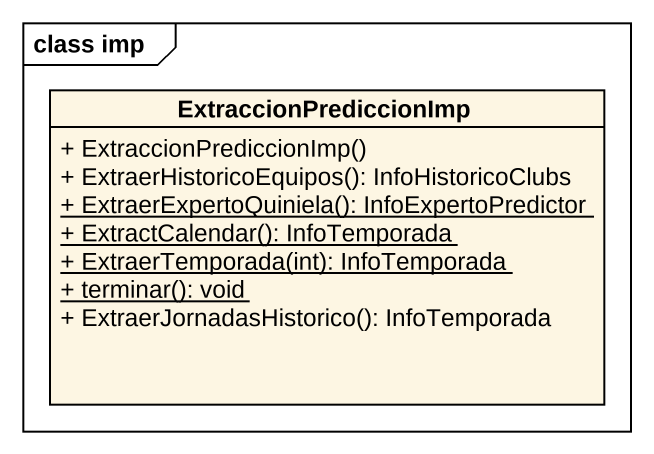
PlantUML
@startuml
mainframe class imp
hide circle
hide empty members
skinparam classAttributeIconSize 0
class ExtraccionPrediccionImp {
  + ExtraccionPrediccionImp()
  + ExtraerHistoricoEquipos(): InfoHistoricoClubs
  {static} + ExtraerExpertoQuiniela(): InfoExpertoPredictor
  {static} + ExtractCalendar(): InfoTemporada
  {static} + ExtraerTemporada(int): InfoTemporada
  {static} + terminar(): void
  + ExtraerJornadasHistorico(): InfoTemporada
}
@enduml
